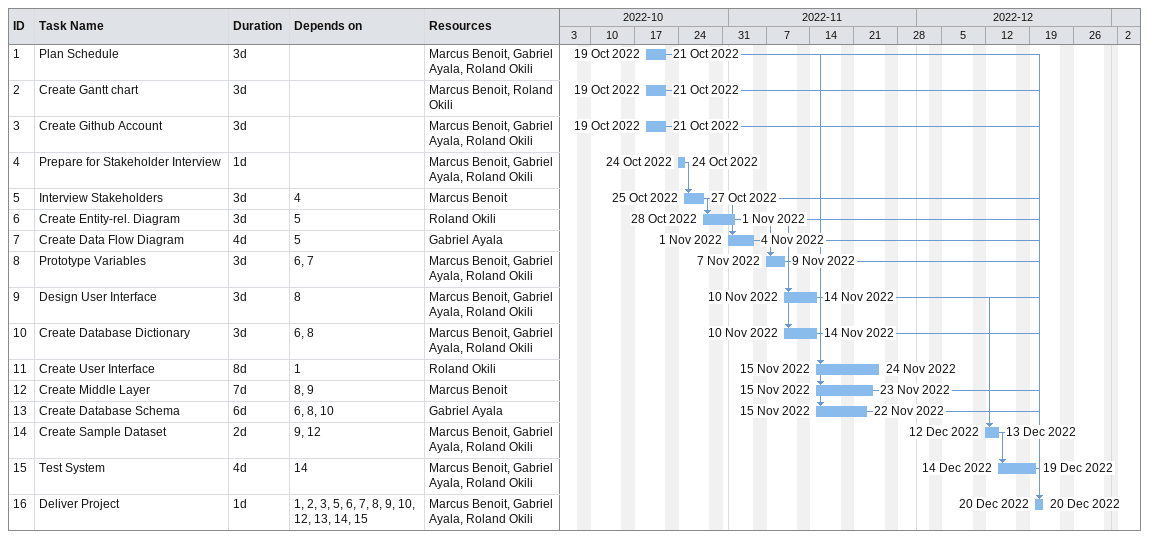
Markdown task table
| ID | Task | Duration | Start | Finish | Predecessors | Resources |
|---|---|---|---|---|---|---|
| 1 | Plan Schedule | 3d | 2022-10-19 | 2022-10-21 |  | Marcus Benoit, Gabriel Ayala, Roland Okili |
| 2 | Create Gantt chart | 3d | 2022-10-19 | 2022-10-21 |  | Marcus Benoit, Roland Okili |
| 3 | Create Github Account | 3d | 2022-10-19 | 2022-10-21 |  | Marcus Benoit, Gabriel Ayala, Roland Okili |
| 4 | Prepare for Stakeholder Interview | 1d | 2022-10-24 | 2022-10-24 |  | Marcus Benoit, Gabriel Ayala, Roland Okili |
| 5 | Interview Stakeholders | 3d | 2022-10-25 | 2022-10-27 | 4 | Marcus Benoit |
| 6 | Create Entity-rel. Diagram | 3d | 2022-10-28 | 2022-11-01 | 5 | Roland Okili |
| 7 | Create Data Flow Diagram | 4d | 2022-11-01 | 2022-11-04 | 5 | Gabriel Ayala |
| 8 | Prototype Variables | 3d | 2022-11-07 | 2022-11-09 | 6, 7 | Marcus Benoit, Gabriel Ayala, Roland Okili |
| 9 | Design User Interface | 3d | 2022-11-10 | 2022-11-14 | 8 | Marcus Benoit, Gabriel Ayala, Roland Okili |
| 10 | Create Database Dictionary | 3d | 2022-11-10 | 2022-11-14 | 6, 8 | Marcus Benoit, Gabriel Ayala, Roland Okili |
| 11 | Create User Interface | 8d | 2022-11-15 | 2022-11-24 | 1 | Roland Okili |
| 12 | Create Middle Layer | 7d | 2022-11-15 | 2022-11-23 | 8, 9 | Marcus Benoit |
| 13 | Create Database Schema | 6d | 2022-11-15 | 2022-11-22 | 6, 8, 10 | Gabriel Ayala |
| 14 | Create Sample Dataset | 2d | 2022-12-12 | 2022-12-13 | 9, 12 | Marcus Benoit, Gabriel Ayala, Roland Okili |
| 15 | Test System | 4d | 2022-12-14 | 2022-12-19 | 14 | Marcus Benoit, Gabriel Ayala, Roland Okili |
| 16 | Deliver Project | 1d | 2022-12-20 | 2022-12-20 | 1, 2, 3, 5, 6, 7, 8, 9, 10, 12, 13, 14, 15 | Marcus Benoit, Gabriel Ayala, Roland Okili |
